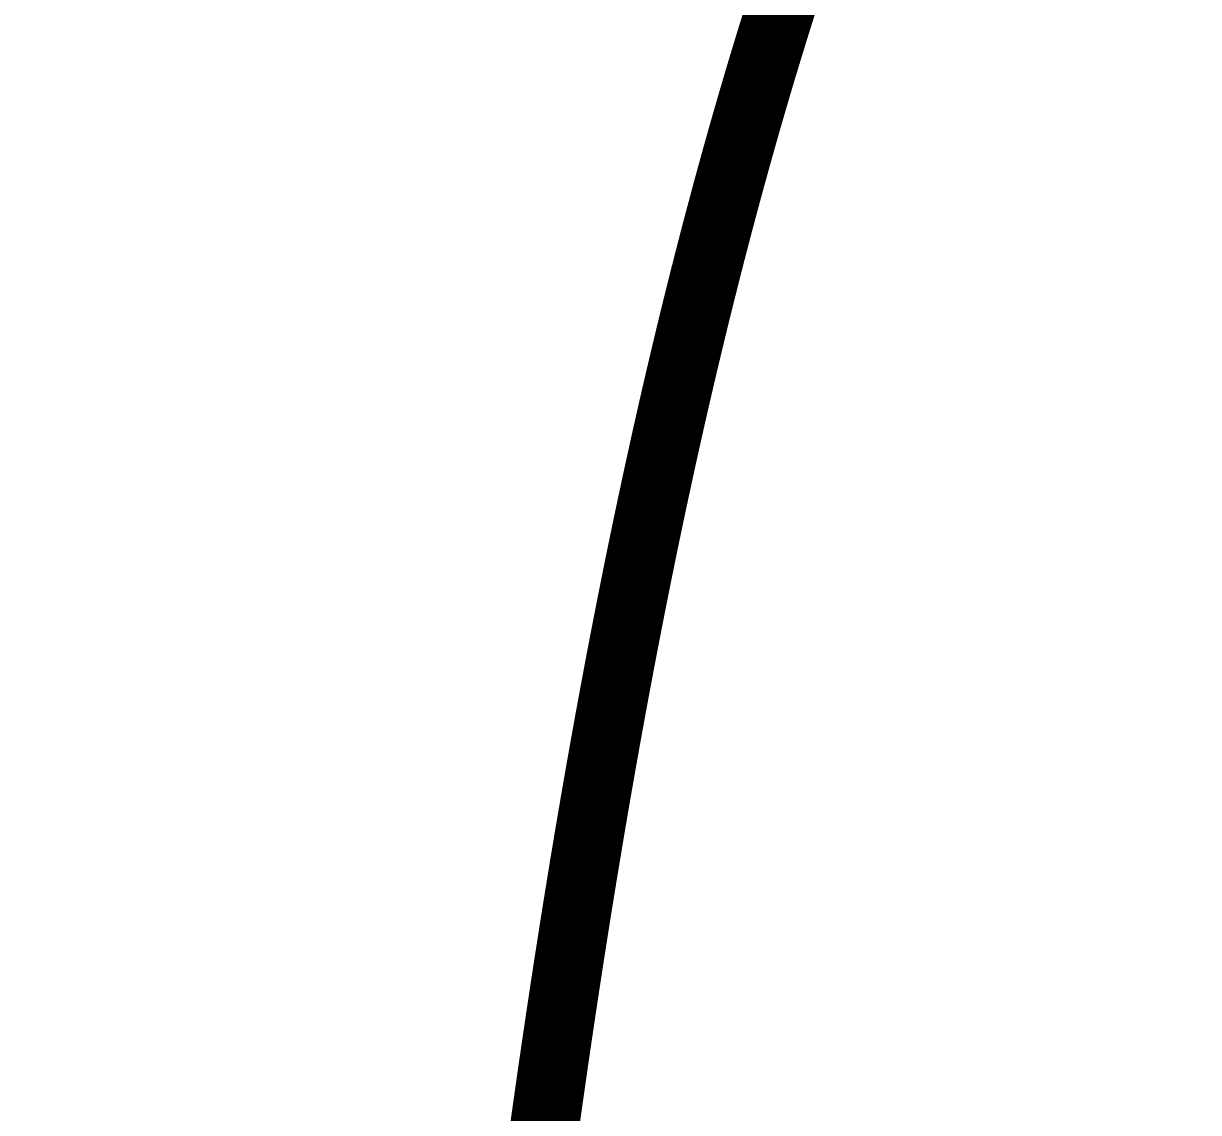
# Model space of a CAD drawing. Header units: inches. Extents: x -300 to 516, y -297 to 231.
# Drawn here: x -23.865 to -21.733, y -153.925 to -151.948 of the extents above; entities that cross this region are included whole.
import ezdxf

# ---------------------------------------------------------------- set-up
doc = ezdxf.new("R2010")
doc.units = ezdxf.units.IN
doc.header["$LTSCALE"] = 24
doc.header["$MEASUREMENT"] = 0
doc.layers.add('EXTERIOR DIMS', color=7, linetype='Continuous')
doc.layers.add('EXTERIOR ELEC EQUIP', color=190, linetype='Continuous')
doc.styles.get("Standard").update_dxf_attribs({"font": 'ARIALN.TTF'})
doc.dimstyles.get("Standard").update_dxf_attribs({"dimscale": 24, "dimtxt": 0.18, "dimasz": 0.18, "dimexe": 0.18, "dimexo": 0.0625, "dimgap": 0.09, "dimtad": 1, "dimdec": 4, "dimzin": 0, "dimdsep": 46, "dimlunit": 4, "dimtxsty": 'Standard', "dimcen": 0.09, "dimadec": 0, "dimazin": 0, "dimtfac": 1, "dimtdec": 4, "dimtofl": 0, "dimtmove": 0, "dimatfit": 3, "dimfxl": 0, "dimtolj": 1, "dimtzin": 0, "dimarcsym": 0})

# ---------------------------------------------------------------- blocks, each defined once
blk = doc.blocks.new('*D34')
at = {"layer": 'Defpoints', "color": 0, "transparency": 16777216}
for p in [(-82.9299, -75.3016), (-82.9299, -118.2971), (-15.7652, -155.5425)]:
    blk.add_point(p, dxfattribs=at)
at = {"layer": 'EXTERIOR DIMS', "color": 0, "lineweight": -2, "transparency": 16777216}
for p, q in [((-82.9299, -116.7971), (-82.9299, -70.9816)), ((-15.7652, -154.0425), (-15.7652, -70.9816)), ((-20.0852, -75.3016), (-78.6099, -75.3016))]:
    blk.add_line(p, q, dxfattribs=at)
at = {"layer": 'EXTERIOR DIMS', "color": 0, "transparency": 16777216}
for points in [[(-78.6099, -74.5816), (-78.6099, -76.0216), (-82.9299, -75.3016)], [(-20.0852, -74.5816), (-20.0852, -76.0216), (-15.7652, -75.3016)]]:
    blk.add_solid(points, dxfattribs=at)
at = {"layer": 'EXTERIOR DIMS', "color": 0, "transparency": 16777216, "insert": (-49.3476, -69.5706), "char_height": 4.32, "attachment_point": 5}
blk.add_mtext('\\A1;5\'-7 {\\H0.7x;\\S1/4;}"', dxfattribs=at)

msp = doc.modelspace()

# ---------------------------------------------------------------- linework, layer by layer
at = {"layer": 'EXTERIOR ELEC EQUIP', "color": 60, "const_width": 0.125}
msp.add_lwpolyline([(-22.92472, -153.98773), (-22.92454, -153.98648), (-22.92437, -153.98524), (-22.9242, -153.98399), (-22.92403, -153.98274), (-22.92386, -153.9815), (-22.92369, -153.98025), (-22.92351, -153.979), (-22.92334, -153.97776), (-22.92317, -153.97651), (-22.923, -153.97526), (-22.92283, -153.97402), (-22.92265, -153.97277), (-22.92248, -153.97152), (-22.92231, -153.97028), (-22.92214, -153.96903), (-22.92197, -153.96779), (-22.92179, -153.96654), (-22.92162, -153.9653), (-22.92145, -153.96405), (-22.92128, -153.96281), (-22.9211, -153.96156), (-22.92093, -153.96032), (-22.92076, -153.95907), (-22.92058, -153.95783), (-22.92041, -153.95658), (-22.92024, -153.95534), (-22.92007, -153.95409), (-22.91989, -153.95285), (-22.91972, -153.95161), (-22.91955, -153.95036), (-22.91937, -153.94912), (-22.9192, -153.94787), (-22.91903, -153.94663), (-22.91885, -153.94539), (-22.91868, -153.94414), (-22.91851, -153.9429), (-22.91833, -153.94166), (-22.91816, -153.94041), (-22.91799, -153.93917), (-22.91781, -153.93793), (-22.91764, -153.93668), (-22.91746, -153.93544), (-22.91729, -153.9342), (-22.91712, -153.93296), (-22.91694, -153.93172), (-22.91677, -153.93047), (-22.91659, -153.92923), (-22.91642, -153.92799), (-22.91625, -153.92675), (-22.91607, -153.92551), (-22.9159, -153.92426), (-22.91572, -153.92302), (-22.91555, -153.92178), (-22.91537, -153.92054), (-22.9152, -153.9193), (-22.91502, -153.91806), (-22.91485, -153.91682), (-22.91468, -153.91558), (-22.9145, -153.91434), (-22.91433, -153.9131), (-22.91415, -153.91186), (-22.91398, -153.91061), (-22.9138, -153.90937), (-22.91363, -153.90813), (-22.91345, -153.90689), (-22.91328, -153.90565), (-22.9131, -153.90442), (-22.91292, -153.90318), (-22.91275, -153.90194), (-22.91257, -153.9007), (-22.9124, -153.89946), (-22.91222, -153.89822), (-22.91205, -153.89698), (-22.91187, -153.89574), (-22.9117, -153.8945), (-22.91152, -153.89326), (-22.91134, -153.89202), (-22.91117, -153.89079), (-22.91099, -153.88955), (-22.91082, -153.88831), (-22.91064, -153.88707), (-22.91046, -153.88583), (-22.91029, -153.8846), (-22.91011, -153.88336), (-22.90993, -153.88212), (-22.90976, -153.88088), (-22.90958, -153.87965), (-22.9094, -153.87841), (-22.90923, -153.87717), (-22.90905, -153.87593), (-22.90888, -153.8747), (-22.9087, -153.87346), (-22.90852, -153.87222), (-22.90834, -153.87099), (-22.90817, -153.86975), (-22.90799, -153.86852), (-22.90781, -153.86728), (-22.90764, -153.86604), (-22.90746, -153.86481), (-22.90728, -153.86357), (-22.9071, -153.86234), (-22.90693, -153.8611), (-22.90675, -153.85986), (-22.90657, -153.85863), (-22.90639, -153.85739), (-22.90622, -153.85616), (-22.90604, -153.85492), (-22.90586, -153.85369), (-22.90568, -153.85245), (-22.90551, -153.85122), (-22.90533, -153.84999), (-22.90515, -153.84875), (-22.90497, -153.84752), (-22.90479, -153.84628), (-22.90462, -153.84505), (-22.90444, -153.84381), (-22.90426, -153.84258), (-22.90408, -153.84135), (-22.9039, -153.84011), (-22.90372, -153.83888), (-22.90355, -153.83765), (-22.90337, -153.83641), (-22.90319, -153.83518), (-22.90301, -153.83395), (-22.90283, -153.83272), (-22.90265, -153.83148), (-22.90247, -153.83025), (-22.90229, -153.82902), (-22.90212, -153.82778), (-22.90194, -153.82655), (-22.90176, -153.82532), (-22.90158, -153.82409), (-22.9014, -153.82286), (-22.90122, -153.82162), (-22.90104, -153.82039), (-22.90086, -153.81916), (-22.90068, -153.81793), (-22.9005, -153.8167), (-22.90032, -153.81547), (-22.90014, -153.81424), (-22.89996, -153.81301), (-22.89978, -153.81177), (-22.8996, -153.81054), (-22.89942, -153.80931), (-22.89924, -153.80808), (-22.89906, -153.80685), (-22.89888, -153.80562), (-22.8987, -153.80439), (-22.89852, -153.80316), (-22.89834, -153.80193), (-22.89816, -153.8007), (-22.89798, -153.79947), (-22.8978, -153.79824), (-22.89762, -153.79701), (-22.89744, -153.79579), (-22.89726, -153.79456), (-22.89708, -153.79333), (-22.8969, -153.7921), (-22.89672, -153.79087), (-22.89654, -153.78964), (-22.89636, -153.78841), (-22.89618, -153.78718), (-22.89599, -153.78596), (-22.89581, -153.78473), (-22.89563, -153.7835), (-22.89545, -153.78227), (-22.89527, -153.78104), (-22.89509, -153.77982), (-22.89491, -153.77859), (-22.89472, -153.77736), (-22.89454, -153.77613), (-22.89436, -153.77491), (-22.89418, -153.77368), (-22.894, -153.77245), (-22.89382, -153.77123), (-22.89363, -153.77), (-22.89345, -153.76877), (-22.89327, -153.76755), (-22.89309, -153.76632), (-22.89291, -153.76509), (-22.89272, -153.76387), (-22.89254, -153.76264), (-22.89236, -153.76141), (-22.89218, -153.76019), (-22.892, -153.75896), (-22.89181, -153.75774), (-22.89163, -153.75651), (-22.89145, -153.75529), (-22.89127, -153.75406), (-22.89108, -153.75284), (-22.8909, -153.75161), (-22.89072, -153.75039), (-22.89053, -153.74916), (-22.89035, -153.74794), (-22.89017, -153.74671), (-22.88999, -153.74549), (-22.8898, -153.74426), (-22.88962, -153.74304), (-22.88944, -153.74182), (-22.88925, -153.74059), (-22.88907, -153.73937), (-22.88889, -153.73815), (-22.8887, -153.73692), (-22.88852, -153.7357), (-22.88833, -153.73448), (-22.88815, -153.73325), (-22.88797, -153.73203), (-22.88778, -153.73081), (-22.8876, -153.72958), (-22.88742, -153.72836), (-22.88723, -153.72714), (-22.88705, -153.72592), (-22.88686, -153.72469), (-22.88668, -153.72347), (-22.88649, -153.72225), (-22.88631, -153.72103), (-22.88613, -153.71981), (-22.88594, -153.71858), (-22.88576, -153.71736), (-22.88557, -153.71614), (-22.88539, -153.71492), (-22.8852, -153.7137), (-22.88502, -153.71248), (-22.88483, -153.71126), (-22.88465, -153.71004), (-22.88446, -153.70881), (-22.88428, -153.70759), (-22.88409, -153.70637), (-22.88391, -153.70515), (-22.88372, -153.70393), (-22.88354, -153.70271), (-22.88335, -153.70149), (-22.88317, -153.70027), (-22.88298, -153.69905), (-22.8828, -153.69783), (-22.88261, -153.69661), (-22.88243, -153.6954), (-22.88224, -153.69418), (-22.88205, -153.69296), (-22.88187, -153.69174), (-22.88168, -153.69052), (-22.8815, -153.6893), (-22.88131, -153.68808), (-22.88112, -153.68686), (-22.88094, -153.68564), (-22.88075, -153.68443), (-22.88057, -153.68321), (-22.88038, -153.68199), (-22.88019, -153.68077), (-22.88001, -153.67955), (-22.87982, -153.67834), (-22.87963, -153.67712), (-22.87945, -153.6759), (-22.87926, -153.67468), (-22.87907, -153.67347), (-22.87889, -153.67225), (-22.8787, -153.67103), (-22.87851, -153.66982), (-22.87833, -153.6686), (-22.87814, -153.66738), (-22.87795, -153.66617), (-22.87777, -153.66495), (-22.87758, -153.66374), (-22.87739, -153.66252), (-22.8772, -153.6613), (-22.87702, -153.66009), (-22.87683, -153.65887), (-22.87664, -153.65766), (-22.87645, -153.65644), (-22.87627, -153.65523), (-22.87608, -153.65401), (-22.87589, -153.65279), (-22.8757, -153.65158), (-22.87551, -153.65037), (-22.87533, -153.64915), (-22.87514, -153.64794), (-22.87495, -153.64672), (-22.87476, -153.64551), (-22.87457, -153.64429), (-22.87439, -153.64308), (-22.8742, -153.64186), (-22.87401, -153.64065), (-22.87382, -153.63944), (-22.87363, -153.63822), (-22.87344, -153.63701), (-22.87325, -153.6358), (-22.87306, -153.63458), (-22.87288, -153.63337), (-22.87269, -153.63216), (-22.8725, -153.63094), (-22.87231, -153.62973), (-22.87212, -153.62852), (-22.87193, -153.62731), (-22.87174, -153.62609), (-22.87155, -153.62488), (-22.87136, -153.62367), (-22.87117, -153.62246), (-22.87098, -153.62125), (-22.87079, -153.62003), (-22.87061, -153.61882), (-22.87042, -153.61761), (-22.87023, -153.6164), (-22.87004, -153.61519), (-22.86985, -153.61398), (-22.86966, -153.61277), (-22.86947, -153.61156), (-22.86928, -153.61035), (-22.86909, -153.60913), (-22.8689, -153.60792), (-22.86871, -153.60671), (-22.86852, -153.6055), (-22.86833, -153.60429), (-22.86813, -153.60308), (-22.86794, -153.60187), (-22.86775, -153.60066), (-22.86756, -153.59945), (-22.86737, -153.59824), (-22.86718, -153.59704), (-22.86699, -153.59583), (-22.8668, -153.59462), (-22.86661, -153.59341), (-22.86642, -153.5922), (-22.86623, -153.59099), (-22.86604, -153.58978), (-22.86584, -153.58857), (-22.86565, -153.58736), (-22.86546, -153.58616), (-22.86527, -153.58495), (-22.86508, -153.58374), (-22.86489, -153.58253), (-22.8647, -153.58132), (-22.8645, -153.58012), (-22.86431, -153.57891), (-22.86412, -153.5777), (-22.86393, -153.5765), (-22.86374, -153.57529), (-22.86355, -153.57408), (-22.86335, -153.57287), (-22.86316, -153.57167), (-22.86297, -153.57046), (-22.86278, -153.56925), (-22.86258, -153.56805), (-22.86239, -153.56684), (-22.8622, -153.56564), (-22.86201, -153.56443), (-22.86181, -153.56322), (-22.86162, -153.56202), (-22.86143, -153.56081), (-22.86124, -153.55961), (-22.86104, -153.5584), (-22.86085, -153.5572), (-22.86066, -153.55599), (-22.86047, -153.55479), (-22.86027, -153.55358), (-22.86008, -153.55238), (-22.85989, -153.55117), (-22.85969, -153.54997), (-22.8595, -153.54876), (-22.85931, -153.54756), (-22.85911, -153.54635), (-22.85892, -153.54515), (-22.85873, -153.54395), (-22.85853, -153.54274), (-22.85834, -153.54154), (-22.85814, -153.54034), (-22.85795, -153.53913), (-22.85776, -153.53793), (-22.85756, -153.53673), (-22.85737, -153.53552), (-22.85717, -153.53432), (-22.85698, -153.53312), (-22.85679, -153.53191), (-22.85659, -153.53071), (-22.8564, -153.52951), (-22.8562, -153.52831), (-22.85601, -153.52711), (-22.85581, -153.5259), (-22.85562, -153.5247), (-22.85542, -153.5235), (-22.85523, -153.5223), (-22.85503, -153.5211), (-22.85484, -153.5199), (-22.85464, -153.51869), (-22.85445, -153.51749), (-22.85425, -153.51629), (-22.85406, -153.51509), (-22.85386, -153.51389), (-22.85367, -153.51269), (-22.85347, -153.51149), (-22.85328, -153.51029), (-22.85308, -153.50909), (-22.85289, -153.50789), (-22.85269, -153.50669), (-22.8525, -153.50549), (-22.8523, -153.50429), (-22.8521, -153.50309), (-22.85191, -153.50189), (-22.85171, -153.50069), (-22.85152, -153.49949), (-22.85132, -153.49829), (-22.85112, -153.49709), (-22.85093, -153.4959), (-22.85073, -153.4947), (-22.85054, -153.4935), (-22.85034, -153.4923), (-22.85014, -153.4911), (-22.84995, -153.4899), (-22.84975, -153.48871), (-22.84955, -153.48751), (-22.84936, -153.48631), (-22.84916, -153.48511), (-22.84896, -153.48391), (-22.84877, -153.48272), (-22.84857, -153.48152), (-22.84837, -153.48032), (-22.84817, -153.47913), (-22.84798, -153.47793), (-22.84778, -153.47673), (-22.84758, -153.47553), (-22.84739, -153.47434), (-22.84719, -153.47314), (-22.84699, -153.47195), (-22.84679, -153.47075), (-22.84659, -153.46955), (-22.8464, -153.46836), (-22.8462, -153.46716), (-22.846, -153.46597), (-22.8458, -153.46477), (-22.84561, -153.46358), (-22.84541, -153.46238), (-22.84521, -153.46118), (-22.84501, -153.45999), (-22.84481, -153.4588), (-22.84461, -153.4576), (-22.84442, -153.45641), (-22.84422, -153.45521), (-22.84402, -153.45402), (-22.84382, -153.45282), (-22.84362, -153.45163), (-22.84342, -153.45043), (-22.84322, -153.44924), (-22.84303, -153.44805), (-22.84283, -153.44685), (-22.84263, -153.44566), (-22.84243, -153.44447), (-22.84223, -153.44327), (-22.84203, -153.44208), (-22.84183, -153.44089), (-22.84163, -153.43969), (-22.84143, -153.4385), (-22.84123, -153.43731), (-22.84103, -153.43612), (-22.84083, -153.43492), (-22.84063, -153.43373), (-22.84043, -153.43254), (-22.84023, -153.43135), (-22.84003, -153.43016), (-22.83983, -153.42896), (-22.83963, -153.42777), (-22.83943, -153.42658), (-22.83923, -153.42539), (-22.83903, -153.4242), (-22.83883, -153.42301), (-22.83863, -153.42182), (-22.83843, -153.42063), (-22.83823, -153.41944), (-22.83803, -153.41825), (-22.83783, -153.41706), (-22.83763, -153.41587), (-22.83743, -153.41467), (-22.83723, -153.41348), (-22.83703, -153.4123), (-22.83683, -153.41111), (-22.83663, -153.40992), (-22.83643, -153.40873), (-22.83622, -153.40754), (-22.83602, -153.40635), (-22.83582, -153.40516), (-22.83562, -153.40397), (-22.83542, -153.40278), (-22.83522, -153.40159), (-22.83502, -153.4004), (-22.83481, -153.39922), (-22.83461, -153.39803), (-22.83441, -153.39684), (-22.83421, -153.39565), (-22.83401, -153.39446), (-22.83381, -153.39327), (-22.8336, -153.39209), (-22.8334, -153.3909), (-22.8332, -153.38971), (-22.833, -153.38852), (-22.8328, -153.38734), (-22.83259, -153.38615), (-22.83239, -153.38496), (-22.83219, -153.38378), (-22.83199, -153.38259), (-22.83178, -153.3814), (-22.83158, -153.38022), (-22.83138, -153.37903), (-22.83117, -153.37785), (-22.83097, -153.37666), (-22.83077, -153.37547), (-22.83057, -153.37429), (-22.83036, -153.3731), (-22.83016, -153.37192), (-22.82996, -153.37073), (-22.82975, -153.36955), (-22.82955, -153.36836), (-22.82935, -153.36718), (-22.82914, -153.36599), (-22.82894, -153.36481), (-22.82874, -153.36362), (-22.82853, -153.36244), (-22.82833, -153.36125), (-22.82812, -153.36007), (-22.82792, -153.35889), (-22.82772, -153.3577), (-22.82751, -153.35652), (-22.82731, -153.35533), (-22.8271, -153.35415), (-22.8269, -153.35297), (-22.82669, -153.35178), (-22.82649, -153.3506), (-22.82629, -153.34942), (-22.82608, -153.34823), (-22.82588, -153.34705), (-22.82567, -153.34587), (-22.82547, -153.34469), (-22.82526, -153.3435), (-22.82506, -153.34232), (-22.82485, -153.34114), (-22.82465, -153.33996), (-22.82444, -153.33878), (-22.82424, -153.33759), (-22.82403, -153.33641), (-22.82383, -153.33523), (-22.82362, -153.33405), (-22.82342, -153.33287), (-22.82321, -153.33169), (-22.82301, -153.33051), (-22.8228, -153.32933), (-22.82259, -153.32815), (-22.82239, -153.32697), (-22.82218, -153.32579), (-22.82198, -153.32461), (-22.82177, -153.32342), (-22.82156, -153.32224), (-22.82136, -153.32107), (-22.82115, -153.31989), (-22.82095, -153.31871), (-22.82074, -153.31753), (-22.82053, -153.31635), (-22.82033, -153.31517), (-22.82012, -153.31399), (-22.81991, -153.31281), (-22.81971, -153.31163), (-22.8195, -153.31045), (-22.81929, -153.30927), (-22.81909, -153.3081), (-22.81888, -153.30692), (-22.81867, -153.30574), (-22.81847, -153.30456), (-22.81826, -153.30338), (-22.81805, -153.30221), (-22.81784, -153.30103), (-22.81764, -153.29985), (-22.81743, -153.29867), (-22.81722, -153.2975), (-22.81701, -153.29632), (-22.81681, -153.29514), (-22.8166, -153.29396), (-22.81639, -153.29279), (-22.81618, -153.29161), (-22.81598, -153.29044), (-22.81577, -153.28926), (-22.81556, -153.28808), (-22.81535, -153.28691), (-22.81514, -153.28573), (-22.81493, -153.28456), (-22.81473, -153.28338), (-22.81452, -153.2822), (-22.81431, -153.28103), (-22.8141, -153.27985), (-22.81389, -153.27868), (-22.81368, -153.2775), (-22.81347, -153.27633), (-22.81327, -153.27515), (-22.81306, -153.27398), (-22.81285, -153.2728), (-22.81264, -153.27163), (-22.81243, -153.27046), (-22.81222, -153.26928), (-22.81201, -153.26811), (-22.8118, -153.26693), (-22.81159, -153.26576), (-22.81138, -153.26459), (-22.81117, -153.26341), (-22.81096, -153.26224), (-22.81075, -153.26107), (-22.81054, -153.25989), (-22.81034, -153.25872), (-22.81013, -153.25755), (-22.80992, -153.25638), (-22.80971, -153.2552), (-22.8095, -153.25403), (-22.80928, -153.25286), (-22.80907, -153.25169), (-22.80886, -153.25052), (-22.80865, -153.24934), (-22.80844, -153.24817), (-22.80823, -153.247), (-22.80802, -153.24583), (-22.80781, -153.24466), (-22.8076, -153.24349), (-22.80739, -153.24232), (-22.80718, -153.24114), (-22.80697, -153.23997), (-22.80676, -153.2388), (-22.80655, -153.23763), (-22.80634, -153.23646), (-22.80612, -153.23529), (-22.80591, -153.23412), (-22.8057, -153.23295), (-22.80549, -153.23178), (-22.80528, -153.23061), (-22.80507, -153.22944), (-22.80486, -153.22827), (-22.80464, -153.22711), (-22.80443, -153.22594), (-22.80422, -153.22477), (-22.80401, -153.2236), (-22.8038, -153.22243), (-22.80358, -153.22126), (-22.80337, -153.22009), (-22.80316, -153.21892), (-22.80295, -153.21776), (-22.80274, -153.21659), (-22.80252, -153.21542), (-22.80231, -153.21425), (-22.8021, -153.21308), (-22.80189, -153.21192), (-22.80167, -153.21075), (-22.80146, -153.20958), (-22.80125, -153.20842), (-22.80103, -153.20725), (-22.80082, -153.20608), (-22.80061, -153.20491), (-22.8004, -153.20375), (-22.80018, -153.20258), (-22.79997, -153.20142), (-22.79976, -153.20025), (-22.79954, -153.19908), (-22.79933, -153.19792), (-22.79911, -153.19675), (-22.7989, -153.19559), (-22.79869, -153.19442), (-22.79847, -153.19325), (-22.79826, -153.19209), (-22.79805, -153.19092), (-22.79783, -153.18976), (-22.79762, -153.18859), (-22.7974, -153.18743), (-22.79719, -153.18627), (-22.79698, -153.1851), (-22.79676, -153.18394), (-22.79655, -153.18277), (-22.79633, -153.18161), (-22.79612, -153.18044), (-22.7959, -153.17928), (-22.79569, -153.17812), (-22.79547, -153.17695), (-22.79526, -153.17579), (-22.79504, -153.17463), (-22.79483, -153.17346), (-22.79461, -153.1723), (-22.7944, -153.17114), (-22.79418, -153.16998), (-22.79397, -153.16881), (-22.79375, -153.16765), (-22.79354, -153.16649), (-22.79332, -153.16533), (-22.79311, -153.16416), (-22.79289, -153.163), (-22.79268, -153.16184), (-22.79246, -153.16068), (-22.79224, -153.15952), (-22.79203, -153.15836), (-22.79181, -153.1572), (-22.7916, -153.15603), (-22.79138, -153.15487), (-22.79116, -153.15371), (-22.79095, -153.15255), (-22.79073, -153.15139), (-22.79051, -153.15023), (-22.7903, -153.14907), (-22.79008, -153.14791), (-22.78987, -153.14675), (-22.78965, -153.14559), (-22.78943, -153.14443), (-22.78921, -153.14327), (-22.789, -153.14211), (-22.78878, -153.14095), (-22.78856, -153.13979), (-22.78835, -153.13863), (-22.78813, -153.13748), (-22.78791, -153.13632), (-22.7877, -153.13516), (-22.78748, -153.134), (-22.78726, -153.13284), (-22.78704, -153.13168), (-22.78683, -153.13053), (-22.78661, -153.12937), (-22.78639, -153.12821), (-22.78617, -153.12705), (-22.78595, -153.12589), (-22.78574, -153.12474), (-22.78552, -153.12358), (-22.7853, -153.12242), (-22.78508, -153.12127), (-22.78486, -153.12011), (-22.78464, -153.11895), (-22.78443, -153.1178), (-22.78421, -153.11664), (-22.78399, -153.11548), (-22.78377, -153.11433), (-22.78355, -153.11317), (-22.78333, -153.11201), (-22.78311, -153.11086), (-22.7829, -153.1097), (-22.78268, -153.10855), (-22.78246, -153.10739), (-22.78224, -153.10624), (-22.78202, -153.10508), (-22.7818, -153.10393), (-22.78158, -153.10277), (-22.78136, -153.10162), (-22.78114, -153.10046), (-22.78092, -153.09931), (-22.7807, -153.09815), (-22.78048, -153.097), (-22.78026, -153.09585), (-22.78004, -153.09469), (-22.77982, -153.09354), (-22.7796, -153.09239), (-22.77938, -153.09123), (-22.77916, -153.09008), (-22.77894, -153.08893), (-22.77872, -153.08777), (-22.7785, -153.08662), (-22.77828, -153.08547), (-22.77806, -153.08431), (-22.77784, -153.08316), (-22.77762, -153.08201), (-22.7774, -153.08086), (-22.77718, -153.07971), (-22.77696, -153.07855), (-22.77674, -153.0774), (-22.77651, -153.07625), (-22.77629, -153.0751), (-22.77607, -153.07395), (-22.77585, -153.0728), (-22.77563, -153.07164), (-22.77541, -153.07049), (-22.77519, -153.06934), (-22.77497, -153.06819), (-22.77474, -153.06704), (-22.77452, -153.06589), (-22.7743, -153.06474), (-22.77408, -153.06359), (-22.77386, -153.06244), (-22.77363, -153.06129), (-22.77341, -153.06014), (-22.77319, -153.05899), (-22.77297, -153.05784), (-22.77275, -153.05669), (-22.77252, -153.05554), (-22.7723, -153.05439), (-22.77208, -153.05325), (-22.77186, -153.0521), (-22.77163, -153.05095), (-22.77141, -153.0498), (-22.77119, -153.04865), (-22.77096, -153.0475), (-22.77074, -153.04636), (-22.77052, -153.04521), (-22.7703, -153.04406), (-22.77007, -153.04291), (-22.76985, -153.04176), (-22.76963, -153.04062), (-22.7694, -153.03947), (-22.76918, -153.03832), (-22.76896, -153.03718), (-22.76873, -153.03603), (-22.76851, -153.03488), (-22.76828, -153.03374), (-22.76806, -153.03259), (-22.76784, -153.03144), (-22.76761, -153.0303), (-22.76739, -153.02915), (-22.76716, -153.02801), (-22.76694, -153.02686), (-22.76672, -153.02571), (-22.76649, -153.02457), (-22.76627, -153.02342), (-22.76604, -153.02228), (-22.76582, -153.02113), (-22.76559, -153.01999), (-22.76537, -153.01884), (-22.76514, -153.0177), (-22.76492, -153.01655), (-22.76469, -153.01541), (-22.76447, -153.01427), (-22.76424, -153.01312), (-22.76402, -153.01198), (-22.76379, -153.01083), (-22.76357, -153.00969), (-22.76334, -153.00855), (-22.76312, -153.0074), (-22.76289, -153.00626), (-22.76267, -153.00512), (-22.76244, -153.00397), (-22.76221, -153.00283), (-22.76199, -153.00169), (-22.76176, -153.00055), (-22.76154, -152.9994), (-22.76131, -152.99826), (-22.76108, -152.99712), (-22.76086, -152.99598), (-22.76063, -152.99484), (-22.76041, -152.99369), (-22.76018, -152.99255), (-22.75995, -152.99141), (-22.75973, -152.99027), (-22.7595, -152.98913), (-22.75927, -152.98799), (-22.75905, -152.98685), (-22.75882, -152.98571), (-22.75859, -152.98457), (-22.75836, -152.98343), (-22.75814, -152.98229), (-22.75791, -152.98114), (-22.75768, -152.98), (-22.75746, -152.97887), (-22.75723, -152.97773), (-22.757, -152.97659), (-22.75677, -152.97545), (-22.75655, -152.97431), (-22.75632, -152.97317), (-22.75609, -152.97203), (-22.75586, -152.97089), (-22.75563, -152.96975), (-22.75541, -152.96861), (-22.75518, -152.96747), (-22.75495, -152.96634), (-22.75472, -152.9652), (-22.75449, -152.96406), (-22.75426, -152.96292), (-22.75404, -152.96178), (-22.75381, -152.96065), (-22.75358, -152.95951), (-22.75335, -152.95837), (-22.75312, -152.95723), (-22.75289, -152.9561), (-22.75266, -152.95496), (-22.75243, -152.95382), (-22.75221, -152.95269), (-22.75198, -152.95155), (-22.75175, -152.95041), (-22.75152, -152.94928), (-22.75129, -152.94814), (-22.75106, -152.94701), (-22.75083, -152.94587), (-22.7506, -152.94473), (-22.75037, -152.9436), (-22.75014, -152.94246), (-22.74991, -152.94133), (-22.74968, -152.94019), (-22.74945, -152.93906), (-22.74922, -152.93792), (-22.74899, -152.93679), (-22.74876, -152.93565), (-22.74853, -152.93452), (-22.7483, -152.93339), (-22.74807, -152.93225), (-22.74784, -152.93112), (-22.74761, -152.92998), (-22.74738, -152.92885), (-22.74715, -152.92772), (-22.74692, -152.92658), (-22.74668, -152.92545), (-22.74645, -152.92432), (-22.74622, -152.92318), (-22.74599, -152.92205), (-22.74576, -152.92092), (-22.74553, -152.91979), (-22.7453, -152.91865), (-22.74507, -152.91752), (-22.74483, -152.91639), (-22.7446, -152.91526), (-22.74437, -152.91413), (-22.74414, -152.91299), (-22.74391, -152.91186), (-22.74368, -152.91073), (-22.74344, -152.9096), (-22.74321, -152.90847), (-22.74298, -152.90734), (-22.74275, -152.90621), (-22.74252, -152.90508), (-22.74228, -152.90394), (-22.74205, -152.90281), (-22.74182, -152.90168), (-22.74159, -152.90055), (-22.74135, -152.89942), (-22.74112, -152.89829), (-22.74089, -152.89716), (-22.74065, -152.89603), (-22.74042, -152.89491), (-22.74019, -152.89378), (-22.73996, -152.89265), (-22.73972, -152.89152), (-22.73949, -152.89039), (-22.73926, -152.88926), (-22.73902, -152.88813), (-22.73879, -152.887), (-22.73856, -152.88588), (-22.73832, -152.88475), (-22.73809, -152.88362), (-22.73785, -152.88249), (-22.73762, -152.88136), (-22.73739, -152.88024), (-22.73715, -152.87911), (-22.73692, -152.87798), (-22.73668, -152.87685), (-22.73645, -152.87573), (-22.73622, -152.8746), (-22.73598, -152.87347), (-22.73575, -152.87235), (-22.73551, -152.87122), (-22.73528, -152.87009), (-22.73504, -152.86897), (-22.73481, -152.86784), (-22.73457, -152.86672), (-22.73434, -152.86559), (-22.7341, -152.86446), (-22.73387, -152.86334), (-22.73363, -152.86221), (-22.7334, -152.86109), (-22.73316, -152.85996), (-22.73293, -152.85884), (-22.73269, -152.85771), (-22.73245, -152.85659), (-22.73222, -152.85546), (-22.73198, -152.85434), (-22.73175, -152.85322), (-22.73151, -152.85209), (-22.73128, -152.85097), (-22.73104, -152.84984), (-22.7308, -152.84872), (-22.73057, -152.8476), (-22.73033, -152.84647), (-22.73009, -152.84535), (-22.72986, -152.84423), (-22.72962, -152.84311), (-22.72939, -152.84198), (-22.72915, -152.84086), (-22.72891, -152.83974), (-22.72868, -152.83862), (-22.72844, -152.83749), (-22.7282, -152.83637), (-22.72796, -152.83525), (-22.72773, -152.83413), (-22.72749, -152.83301), (-22.72725, -152.83188), (-22.72702, -152.83076), (-22.72678, -152.82964), (-22.72654, -152.82852), (-22.7263, -152.8274), (-22.72606, -152.82628), (-22.72583, -152.82516), (-22.72559, -152.82404), (-22.72535, -152.82292), (-22.72511, -152.8218), (-22.72488, -152.82068), (-22.72464, -152.81956), (-22.7244, -152.81844), (-22.72416, -152.81732), (-22.72392, -152.8162), (-22.72368, -152.81508), (-22.72345, -152.81396), (-22.72321, -152.81284), (-22.72297, -152.81172), (-22.72273, -152.8106), (-22.72249, -152.80949), (-22.72225, -152.80837), (-22.72201, -152.80725), (-22.72177, -152.80613), (-22.72153, -152.80501), (-22.7213, -152.8039), (-22.72106, -152.80278), (-22.72082, -152.80166), (-22.72058, -152.80054), (-22.72034, -152.79943), (-22.7201, -152.79831), (-22.71986, -152.79719), (-22.71962, -152.79607), (-22.71938, -152.79496), (-22.71914, -152.79384), (-22.7189, -152.79273), (-22.71866, -152.79161), (-22.71842, -152.79049), (-22.71818, -152.78938), (-22.71794, -152.78826), (-22.7177, -152.78715), (-22.71746, -152.78603), (-22.71722, -152.78491), (-22.71698, -152.7838), (-22.71673, -152.78268), (-22.71649, -152.78157), (-22.71625, -152.78045), (-22.71601, -152.77934), (-22.71577, -152.77823), (-22.71553, -152.77711), (-22.71529, -152.776), (-22.71505, -152.77488), (-22.71481, -152.77377), (-22.71456, -152.77266), (-22.71432, -152.77154), (-22.71408, -152.77043), (-22.71384, -152.76931), (-22.7136, -152.7682), (-22.71336, -152.76709), (-22.71311, -152.76598), (-22.71287, -152.76486), (-22.71263, -152.76375), (-22.71239, -152.76264), (-22.71215, -152.76153), (-22.7119, -152.76041), (-22.71166, -152.7593), (-22.71142, -152.75819), (-22.71118, -152.75708), (-22.71093, -152.75597), (-22.71069, -152.75485), (-22.71045, -152.75374), (-22.71021, -152.75263), (-22.70996, -152.75152), (-22.70972, -152.75041), (-22.70948, -152.7493), (-22.70923, -152.74819), (-22.70899, -152.74708), (-22.70875, -152.74597), (-22.7085, -152.74486), (-22.70826, -152.74375), (-22.70802, -152.74264), (-22.70777, -152.74153), (-22.70753, -152.74042), (-22.70728, -152.73931), (-22.70704, -152.7382), (-22.7068, -152.73709), (-22.70655, -152.73598), (-22.70631, -152.73487), (-22.70606, -152.73376), (-22.70582, -152.73266), (-22.70558, -152.73155), (-22.70533, -152.73044), (-22.70509, -152.72933), (-22.70484, -152.72822), (-22.7046, -152.72712), (-22.70435, -152.72601), (-22.70411, -152.7249), (-22.70386, -152.72379), (-22.70362, -152.72269), (-22.70337, -152.72158), (-22.70313, -152.72047), (-22.70288, -152.71937), (-22.70264, -152.71826), (-22.70239, -152.71715), (-22.70215, -152.71605), (-22.7019, -152.71494), (-22.70166, -152.71383), (-22.70141, -152.71273), (-22.70116, -152.71162), (-22.70092, -152.71052), (-22.70067, -152.70941), (-22.70043, -152.70831), (-22.70018, -152.7072), (-22.69993, -152.7061), (-22.69969, -152.70499), (-22.69944, -152.70389), (-22.69919, -152.70278), (-22.69895, -152.70168), (-22.6987, -152.70057), (-22.69845, -152.69947), (-22.69821, -152.69836), (-22.69796, -152.69726), (-22.69771, -152.69616), (-22.69747, -152.69505), (-22.69722, -152.69395), (-22.69697, -152.69285), (-22.69673, -152.69174), (-22.69648, -152.69064), (-22.69623, -152.68954), (-22.69598, -152.68844), (-22.69574, -152.68733), (-22.69549, -152.68623), (-22.69524, -152.68513), (-22.69499, -152.68403), (-22.69474, -152.68292), (-22.6945, -152.68182), (-22.69425, -152.68072), (-22.694, -152.67962), (-22.69375, -152.67852), (-22.6935, -152.67742), (-22.69326, -152.67632), (-22.69301, -152.67522), (-22.69276, -152.67411), (-22.69251, -152.67301), (-22.69226, -152.67191), (-22.69201, -152.67081), (-22.69176, -152.66971), (-22.69151, -152.66861), (-22.69127, -152.66751), (-22.69102, -152.66641), (-22.69077, -152.66531), (-22.69052, -152.66421), (-22.69027, -152.66312), (-22.69002, -152.66202), (-22.68977, -152.66092), (-22.68952, -152.65982), (-22.68927, -152.65872), (-22.68902, -152.65762), (-22.68877, -152.65652), (-22.68852, -152.65542), (-22.68827, -152.65433), (-22.68802, -152.65323), (-22.68777, -152.65213), (-22.68752, -152.65103), (-22.68727, -152.64994), (-22.68702, -152.64884), (-22.68677, -152.64774), (-22.68652, -152.64664), (-22.68627, -152.64555), (-22.68602, -152.64445), (-22.68577, -152.64335), (-22.68552, -152.64226), (-22.68526, -152.64116), (-22.68501, -152.64007), (-22.68476, -152.63897), (-22.68451, -152.63787), (-22.68426, -152.63678), (-22.68401, -152.63568), (-22.68376, -152.63459), (-22.68351, -152.63349), (-22.68325, -152.6324), (-22.683, -152.6313), (-22.68275, -152.63021), (-22.6825, -152.62911), (-22.68225, -152.62802), (-22.68199, -152.62692), (-22.68174, -152.62583), (-22.68149, -152.62474), (-22.68124, -152.62364), (-22.68099, -152.62255), (-22.68073, -152.62145), (-22.68048, -152.62036), (-22.68023, -152.61927), (-22.67998, -152.61817), (-22.67972, -152.61708), (-22.67947, -152.61599), (-22.67922, -152.6149), (-22.67896, -152.6138), (-22.67871, -152.61271), (-22.67846, -152.61162), (-22.6782, -152.61053), (-22.67795, -152.60943), (-22.6777, -152.60834), (-22.67744, -152.60725), (-22.67719, -152.60616), (-22.67694, -152.60507), (-22.67668, -152.60398), (-22.67643, -152.60289), (-22.67618, -152.60179), (-22.67592, -152.6007), (-22.67567, -152.59961), (-22.67541, -152.59852), (-22.67516, -152.59743), (-22.6749, -152.59634), (-22.67465, -152.59525), (-22.6744, -152.59416), (-22.67414, -152.59307), (-22.67389, -152.59198), (-22.67363, -152.59089), (-22.67338, -152.5898), (-22.67312, -152.58872), (-22.67287, -152.58763), (-22.67261, -152.58654), (-22.67236, -152.58545), (-22.6721, -152.58436), (-22.67185, -152.58327), (-22.67159, -152.58218), (-22.67134, -152.5811), (-22.67108, -152.58001), (-22.67082, -152.57892), (-22.67057, -152.57783), (-22.67031, -152.57675), (-22.67006, -152.57566), (-22.6698, -152.57457), (-22.66955, -152.57348), (-22.66929, -152.5724), (-22.66903, -152.57131), (-22.66878, -152.57022), (-22.66852, -152.56914), (-22.66826, -152.56805), (-22.66801, -152.56696), (-22.66775, -152.56588), (-22.66749, -152.56479), (-22.66724, -152.56371), (-22.66698, -152.56262), (-22.66672, -152.56154), (-22.66647, -152.56045), (-22.66621, -152.55937), (-22.66595, -152.55828), (-22.66569, -152.5572), (-22.66544, -152.55611), (-22.66518, -152.55503), (-22.66492, -152.55394), (-22.66466, -152.55286), (-22.66441, -152.55178), (-22.66415, -152.55069), (-22.66389, -152.54961), (-22.66363, -152.54852), (-22.66338, -152.54744), (-22.66312, -152.54636), (-22.66286, -152.54527), (-22.6626, -152.54419), (-22.66234, -152.54311), (-22.66208, -152.54203), (-22.66183, -152.54094), (-22.66157, -152.53986), (-22.66131, -152.53878), (-22.66105, -152.5377), (-22.66079, -152.53662), (-22.66053, -152.53553), (-22.66027, -152.53445), (-22.66001, -152.53337), (-22.65975, -152.53229), (-22.65949, -152.53121), (-22.65924, -152.53013), (-22.65898, -152.52905), (-22.65872, -152.52797), (-22.65846, -152.52689), (-22.6582, -152.5258), (-22.65794, -152.52472), (-22.65768, -152.52364), (-22.65742, -152.52256), (-22.65716, -152.52148), (-22.6569, -152.52041), (-22.65664, -152.51933), (-22.65638, -152.51825), (-22.65612, -152.51717), (-22.65586, -152.51609), (-22.6556, -152.51501), (-22.65533, -152.51393), (-22.65507, -152.51285), (-22.65481, -152.51177), (-22.65455, -152.5107), (-22.65429, -152.50962), (-22.65403, -152.50854), (-22.65377, -152.50746), (-22.65351, -152.50638), (-22.65325, -152.50531), (-22.65299, -152.50423), (-22.65272, -152.50315), (-22.65246, -152.50208), (-22.6522, -152.501), (-22.65194, -152.49992), (-22.65168, -152.49885), (-22.65142, -152.49777), (-22.65115, -152.49669), (-22.65089, -152.49562), (-22.65063, -152.49454), (-22.65037, -152.49347), (-22.6501, -152.49239), (-22.64984, -152.49131), (-22.64958, -152.49024), (-22.64932, -152.48916), (-22.64905, -152.48809), (-22.64879, -152.48701), (-22.64853, -152.48594), (-22.64827, -152.48486), (-22.648, -152.48379), (-22.64774, -152.48272), (-22.64748, -152.48164), (-22.64721, -152.48057), (-22.64695, -152.47949), (-22.64669, -152.47842), (-22.64642, -152.47735), (-22.64616, -152.47627), (-22.6459, -152.4752), (-22.64563, -152.47413), (-22.64537, -152.47305), (-22.6451, -152.47198), (-22.64484, -152.47091), (-22.64458, -152.46984), (-22.64431, -152.46876), (-22.64405, -152.46769), (-22.64378, -152.46662), (-22.64352, -152.46555), (-22.64326, -152.46448), (-22.64299, -152.46341), (-22.64273, -152.46233), (-22.64246, -152.46126), (-22.6422, -152.46019), (-22.64193, -152.45912), (-22.64167, -152.45805), (-22.6414, -152.45698), (-22.64114, -152.45591), (-22.64087, -152.45484), (-22.64061, -152.45377), (-22.64034, -152.4527), (-22.64007, -152.45163), (-22.63981, -152.45056), (-22.63954, -152.44949), (-22.63928, -152.44842), (-22.63901, -152.44735), (-22.63875, -152.44628), (-22.63848, -152.44521), (-22.63821, -152.44414), (-22.63795, -152.44308), (-22.63768, -152.44201), (-22.63741, -152.44094), (-22.63715, -152.43987), (-22.63688, -152.4388), (-22.63662, -152.43774), (-22.63635, -152.43667), (-22.63608, -152.4356), (-22.63581, -152.43453), (-22.63555, -152.43347), (-22.63528, -152.4324), (-22.63501, -152.43133), (-22.63475, -152.43027), (-22.63448, -152.4292), (-22.63421, -152.42813), (-22.63394, -152.42707), (-22.63368, -152.426), (-22.63341, -152.42493), (-22.63314, -152.42387), (-22.63287, -152.4228), (-22.63261, -152.42174), (-22.63234, -152.42067), (-22.63207, -152.41961), (-22.6318, -152.41854), (-22.63153, -152.41748), (-22.63126, -152.41641), (-22.631, -152.41535), (-22.63073, -152.41428), (-22.63046, -152.41322), (-22.63019, -152.41215), (-22.62992, -152.41109), (-22.62965, -152.41003), (-22.62938, -152.40896), (-22.62912, -152.4079), (-22.62885, -152.40684), (-22.62858, -152.40577), (-22.62831, -152.40471), (-22.62804, -152.40365), (-22.62777, -152.40258), (-22.6275, -152.40152), (-22.62723, -152.40046), (-22.62696, -152.3994), (-22.62669, -152.39834), (-22.62642, -152.39727), (-22.62615, -152.39621), (-22.62588, -152.39515), (-22.62561, -152.39409), (-22.62534, -152.39303), (-22.62507, -152.39197), (-22.6248, -152.39091), (-22.62453, -152.38984), (-22.62426, -152.38878), (-22.62399, -152.38772), (-22.62372, -152.38666), (-22.62345, -152.3856), (-22.62318, -152.38454), (-22.6229, -152.38348), (-22.62263, -152.38242), (-22.62236, -152.38136), (-22.62209, -152.3803), (-22.62182, -152.37924), (-22.62155, -152.37819), (-22.62128, -152.37713), (-22.621, -152.37607), (-22.62073, -152.37501), (-22.62046, -152.37395), (-22.62019, -152.37289), (-22.61992, -152.37183), (-22.61965, -152.37078), (-22.61937, -152.36972), (-22.6191, -152.36866), (-22.61883, -152.3676), (-22.61856, -152.36655), (-22.61828, -152.36549), (-22.61801, -152.36443), (-22.61774, -152.36337), (-22.61747, -152.36232), (-22.61719, -152.36126), (-22.61692, -152.3602), (-22.61665, -152.35915), (-22.61637, -152.35809), (-22.6161, -152.35704), (-22.61583, -152.35598), (-22.61555, -152.35492), (-22.61528, -152.35387), (-22.61501, -152.35281), (-22.61473, -152.35176), (-22.61446, -152.3507), (-22.61419, -152.34965), (-22.61391, -152.34859), (-22.61364, -152.34754), (-22.61336, -152.34648), (-22.61309, -152.34543), (-22.61282, -152.34438), (-22.61254, -152.34332), (-22.61227, -152.34227), (-22.61199, -152.34122), (-22.61172, -152.34016), (-22.61144, -152.33911), (-22.61117, -152.33806), (-22.61089, -152.337), (-22.61062, -152.33595), (-22.61034, -152.3349), (-22.61007, -152.33384), (-22.60979, -152.33279), (-22.60952, -152.33174), (-22.60924, -152.33069), (-22.60897, -152.32964), (-22.60869, -152.32858), (-22.60842, -152.32753), (-22.60814, -152.32648), (-22.60787, -152.32543), (-22.60759, -152.32438), (-22.60731, -152.32333), (-22.60704, -152.32228), (-22.60676, -152.32123), (-22.60649, -152.32018), (-22.60621, -152.31912), (-22.60593, -152.31807), (-22.60566, -152.31702), (-22.60538, -152.31597), (-22.6051, -152.31493), (-22.60483, -152.31388), (-22.60455, -152.31283), (-22.60427, -152.31178), (-22.604, -152.31073), (-22.60372, -152.30968), (-22.60344, -152.30863), (-22.60316, -152.30758), (-22.60289, -152.30653), (-22.60261, -152.30548), (-22.60233, -152.30444), (-22.60205, -152.30339), (-22.60178, -152.30234), (-22.6015, -152.30129), (-22.60122, -152.30025), (-22.60094, -152.2992), (-22.60067, -152.29815), (-22.60039, -152.2971), (-22.60011, -152.29606), (-22.59983, -152.29501), (-22.59955, -152.29396), (-22.59927, -152.29292), (-22.599, -152.29187), (-22.59872, -152.29083), (-22.59844, -152.28978), (-22.59816, -152.28873), (-22.59788, -152.28769), (-22.5976, -152.28664), (-22.59732, -152.2856), (-22.59704, -152.28455), (-22.59676, -152.28351), (-22.59648, -152.28246), (-22.5962, -152.28142), (-22.59592, -152.28037), (-22.59565, -152.27933), (-22.59537, -152.27828), (-22.59509, -152.27724), (-22.59481, -152.2762), (-22.59453, -152.27515), (-22.59425, -152.27411), (-22.59397, -152.27307), (-22.59369, -152.27202), (-22.5934, -152.27098), (-22.59312, -152.26994), (-22.59284, -152.26889), (-22.59256, -152.26785), (-22.59228, -152.26681), (-22.592, -152.26577), (-22.59172, -152.26472), (-22.59144, -152.26368), (-22.59116, -152.26264), (-22.59088, -152.2616), (-22.5906, -152.26056), (-22.59032, -152.25952), (-22.59003, -152.25848), (-22.58975, -152.25743), (-22.58947, -152.25639), (-22.58919, -152.25535), (-22.58891, -152.25431), (-22.58863, -152.25327), (-22.58834, -152.25223), (-22.58806, -152.25119), (-22.58778, -152.25015), (-22.5875, -152.24911), (-22.58721, -152.24807), (-22.58693, -152.24703), (-22.58665, -152.24599), (-22.58637, -152.24496), (-22.58608, -152.24392), (-22.5858, -152.24288), (-22.58552, -152.24184), (-22.58524, -152.2408), (-22.58495, -152.23976), (-22.58467, -152.23872), (-22.58439, -152.23769), (-22.5841, -152.23665), (-22.58382, -152.23561), (-22.58354, -152.23457), (-22.58325, -152.23354), (-22.58297, -152.2325), (-22.58269, -152.23146), (-22.5824, -152.23042), (-22.58212, -152.22939), (-22.58183, -152.22835), (-22.58155, -152.22732), (-22.58127, -152.22628), (-22.58098, -152.22524), (-22.5807, -152.22421), (-22.58041, -152.22317), (-22.58013, -152.22214), (-22.57984, -152.2211), (-22.57956, -152.22007), (-22.57927, -152.21903), (-22.57899, -152.218), (-22.5787, -152.21696), (-22.57842, -152.21593), (-22.57813, -152.21489), (-22.57785, -152.21386), (-22.57756, -152.21282), (-22.57728, -152.21179), (-22.57699, -152.21076), (-22.57671, -152.20972), (-22.57642, -152.20869), (-22.57614, -152.20765), (-22.57585, -152.20662), (-22.57556, -152.20559), (-22.57528, -152.20456), (-22.57499, -152.20352), (-22.57471, -152.20249), (-22.57442, -152.20146), (-22.57413, -152.20043), (-22.57385, -152.19939), (-22.57356, -152.19836), (-22.57327, -152.19733), (-22.57299, -152.1963), (-22.5727, -152.19527), (-22.57241, -152.19424), (-22.57213, -152.19321), (-22.57184, -152.19217), (-22.57155, -152.19114), (-22.57126, -152.19011), (-22.57098, -152.18908), (-22.57069, -152.18805), (-22.5704, -152.18702), (-22.57011, -152.18599), (-22.56983, -152.18496), (-22.56954, -152.18393), (-22.56925, -152.1829), (-22.56896, -152.18187), (-22.56867, -152.18085), (-22.56839, -152.17982), (-22.5681, -152.17879), (-22.56781, -152.17776), (-22.56752, -152.17673), (-22.56723, -152.1757), (-22.56694, -152.17467), (-22.56665, -152.17365), (-22.56637, -152.17262), (-22.56608, -152.17159), (-22.56579, -152.17056), (-22.5655, -152.16954), (-22.56521, -152.16851), (-22.56492, -152.16748), (-22.56463, -152.16645), (-22.56434, -152.16543), (-22.56405, -152.1644), (-22.56376, -152.16337), (-22.56347, -152.16235), (-22.56318, -152.16132), (-22.56289, -152.1603), (-22.5626, -152.15927), (-22.56231, -152.15825), (-22.56202, -152.15722), (-22.56173, -152.15619), (-22.56144, -152.15517), (-22.56115, -152.15414), (-22.56086, -152.15312), (-22.56057, -152.1521), (-22.56028, -152.15107), (-22.55999, -152.15005), (-22.5597, -152.14902), (-22.55941, -152.148), (-22.55912, -152.14697), (-22.55882, -152.14595), (-22.55853, -152.14493), (-22.55824, -152.1439), (-22.55795, -152.14288), (-22.55766, -152.14186), (-22.55737, -152.14084), (-22.55707, -152.13981), (-22.55678, -152.13879), (-22.55649, -152.13777), (-22.5562, -152.13675), (-22.55591, -152.13572), (-22.55561, -152.1347), (-22.55532, -152.13368), (-22.55503, -152.13266), (-22.55474, -152.13164), (-22.55444, -152.13062), (-22.55415, -152.1296), (-22.55386, -152.12857), (-22.55357, -152.12755), (-22.55327, -152.12653), (-22.55298, -152.12551), (-22.55269, -152.12449), (-22.55239, -152.12347), (-22.5521, -152.12245), (-22.55181, -152.12143), (-22.55151, -152.12041), (-22.55122, -152.11939), (-22.55093, -152.11837), (-22.55063, -152.11736), (-22.55034, -152.11634), (-22.55005, -152.11532), (-22.54975, -152.1143), (-22.54946, -152.11328), (-22.54916, -152.11226), (-22.54887, -152.11124), (-22.54857, -152.11023), (-22.54828, -152.10921), (-22.54799, -152.10819), (-22.54769, -152.10717), (-22.5474, -152.10616), (-22.5471, -152.10514), (-22.54681, -152.10412), (-22.54651, -152.10311), (-22.54622, -152.10209), (-22.54592, -152.10107), (-22.54563, -152.10006), (-22.54533, -152.09904), (-22.54503, -152.09802), (-22.54474, -152.09701), (-22.54444, -152.09599), (-22.54415, -152.09498), (-22.54385, -152.09396), (-22.54356, -152.09295), (-22.54326, -152.09193), (-22.54296, -152.09092), (-22.54267, -152.0899), (-22.54237, -152.08889), (-22.54207, -152.08787), (-22.54178, -152.08686), (-22.54148, -152.08585), (-22.54118, -152.08483), (-22.54089, -152.08382), (-22.54059, -152.0828), (-22.54029, -152.08179), (-22.54, -152.08078), (-22.5397, -152.07977), (-22.5394, -152.07875), (-22.5391, -152.07774), (-22.53881, -152.07673), (-22.53851, -152.07572), (-22.53821, -152.0747), (-22.53791, -152.07369), (-22.53762, -152.07268), (-22.53732, -152.07167), (-22.53702, -152.07066), (-22.53672, -152.06964), (-22.53642, -152.06863), (-22.53613, -152.06762), (-22.53583, -152.06661), (-22.53553, -152.0656), (-22.53523, -152.06459), (-22.53493, -152.06358), (-22.53463, -152.06257), (-22.53433, -152.06156), (-22.53404, -152.06055), (-22.53374, -152.05954), (-22.53344, -152.05853), (-22.53314, -152.05752), (-22.53284, -152.05651), (-22.53254, -152.0555), (-22.53224, -152.05449), (-22.53194, -152.05349), (-22.53164, -152.05248), (-22.53134, -152.05147), (-22.53104, -152.05046), (-22.53074, -152.04945), (-22.53044, -152.04844), (-22.53014, -152.04744), (-22.52984, -152.04643), (-22.52954, -152.04542), (-22.52924, -152.04441), (-22.52894, -152.04341), (-22.52864, -152.0424), (-22.52834, -152.04139), (-22.52804, -152.04039), (-22.52774, -152.03938), (-22.52744, -152.03837), (-22.52713, -152.03737), (-22.52683, -152.03636), (-22.52653, -152.03536), (-22.52623, -152.03435), (-22.52593, -152.03335), (-22.52563, -152.03234), (-22.52533, -152.03134), (-22.52502, -152.03033), (-22.52472, -152.02933), (-22.52442, -152.02832), (-22.52412, -152.02732), (-22.52382, -152.02631), (-22.52351, -152.02531), (-22.52321, -152.0243), (-22.52291, -152.0233), (-22.52261, -152.0223), (-22.52231, -152.02129), (-22.522, -152.02029), (-22.5217, -152.01929), (-22.5214, -152.01828), (-22.52109, -152.01728), (-22.52079, -152.01628), (-22.52049, -152.01528), (-22.52018, -152.01427), (-22.51988, -152.01327), (-22.51958, -152.01227), (-22.51927, -152.01127), (-22.51897, -152.01027), (-22.51867, -152.00927), (-22.51836, -152.00826), (-22.51806, -152.00726), (-22.51776, -152.00626), (-22.51745, -152.00526), (-22.51715, -152.00426), (-22.51684, -152.00326), (-22.51654, -152.00226), (-22.51623, -152.00126), (-22.51593, -152.00026), (-22.51563, -151.99926), (-22.51532, -151.99826), (-22.51502, -151.99726), (-22.51471, -151.99626), (-22.51441, -151.99526), (-22.5141, -151.99426), (-22.5138, -151.99327), (-22.51349, -151.99227), (-22.51319, -151.99127), (-22.51288, -151.99027), (-22.51257, -151.98927), (-22.51227, -151.98827), (-22.51196, -151.98728), (-22.51166, -151.98628), (-22.51135, -151.98528), (-22.51104, -151.98428), (-22.51074, -151.98329), (-22.51043, -151.98229), (-22.51013, -151.98129), (-22.50982, -151.9803), (-22.50951, -151.9793), (-22.50921, -151.9783), (-22.5089, -151.97731), (-22.50859, -151.97631), (-22.50829, -151.97532), (-22.50798, -151.97432), (-22.50767, -151.97333), (-22.50737, -151.97233), (-22.50706, -151.97134), (-22.50675, -151.97034), (-22.50644, -151.96935), (-22.50614, -151.96835), (-22.50583, -151.96736), (-22.50552, -151.96636), (-22.50521, -151.96537), (-22.5049, -151.96437), (-22.5046, -151.96338), (-22.50429, -151.96239), (-22.50398, -151.96139), (-22.50367, -151.9604), (-22.50336, -151.95941), (-22.50305, -151.95841), (-22.50275, -151.95742), (-22.50244, -151.95643), (-22.50213, -151.95544), (-22.50182, -151.95444), (-22.50151, -151.95345), (-22.5012, -151.95246), (-22.50089, -151.95147), (-22.50058, -151.95048), (-22.50027, -151.94949), (-22.49996, -151.94849), (-22.49966, -151.9475), (-22.49935, -151.94651), (-22.49904, -151.94552), (-22.49873, -151.94453), (-22.49842, -151.94354), (-22.49811, -151.94255), (-22.4978, -151.94156), (-22.49749, -151.94057), (-22.49718, -151.93958), (-22.49687, -151.93859), (-22.49655, -151.9376), (-22.49624, -151.93661), (-22.49593, -151.93562), (-22.49562, -151.93464), (-22.49531, -151.93365), (-22.495, -151.93266), (-22.49469, -151.93167), (-22.49438, -151.93068), (-22.49407, -151.92969), (-22.49376, -151.92871), (-22.49344, -151.92772), (-22.49313, -151.92673), (-22.49282, -151.92574), (-22.49251, -151.92476), (-22.4922, -151.92377), (-22.49189, -151.92278), (-22.49157, -151.9218), (-22.49126, -151.92081), (-22.49095, -151.91982), (-22.49064, -151.91884), (-22.49033, -151.91785), (-22.49001, -151.91686), (-22.4897, -151.91588), (-22.48939, -151.91489), (-22.48907, -151.91391), (-22.48876, -151.91292), (-22.48845, -151.91194), (-22.48814, -151.91095), (-22.48782, -151.90997), (-22.48751, -151.90898), (-22.4872, -151.908), (-22.48688, -151.90702), (-22.48657, -151.90603), (-22.48626, -151.90505), (-22.48594, -151.90406), (-22.48563, -151.90308), (-22.48531, -151.9021), (-22.485, -151.90111), (-22.48469, -151.90013), (-22.48437, -151.89915), (-22.48406, -151.89817), (-22.48374, -151.89718), (-22.48343, -151.8962), (-22.48311, -151.89522), (-22.4828, -151.89424), (-22.48248, -151.89326), (-22.48217, -151.89227), (-22.48185, -151.89129), (-22.48154, -151.89031), (-22.48122, -151.88933), (-22.48091, -151.88835), (-22.48059, -151.88737), (-22.48028, -151.88639), (-22.47996, -151.88541)], dxfattribs=at)

# ---------------------------------------------------------------- dimensions: what is measured, and where the dimension line sits
at = {"layer": 'EXTERIOR DIMS'}
dim = msp.add_linear_dim(base=(-82.92986, -75.30163), p1=(-15.76524, -155.5425), p2=(-82.92986, -118.2971), text='5\'-7 {\\H0.7x;\\S1/4;}"', dimstyle='Standard', dxfattribs=at)
dim.commit()
dim.dimension.update_dxf_attribs({"geometry": '*D34', "text_midpoint": (-49.34755, -69.5706)})

doc.saveas('drawing.dxf')
